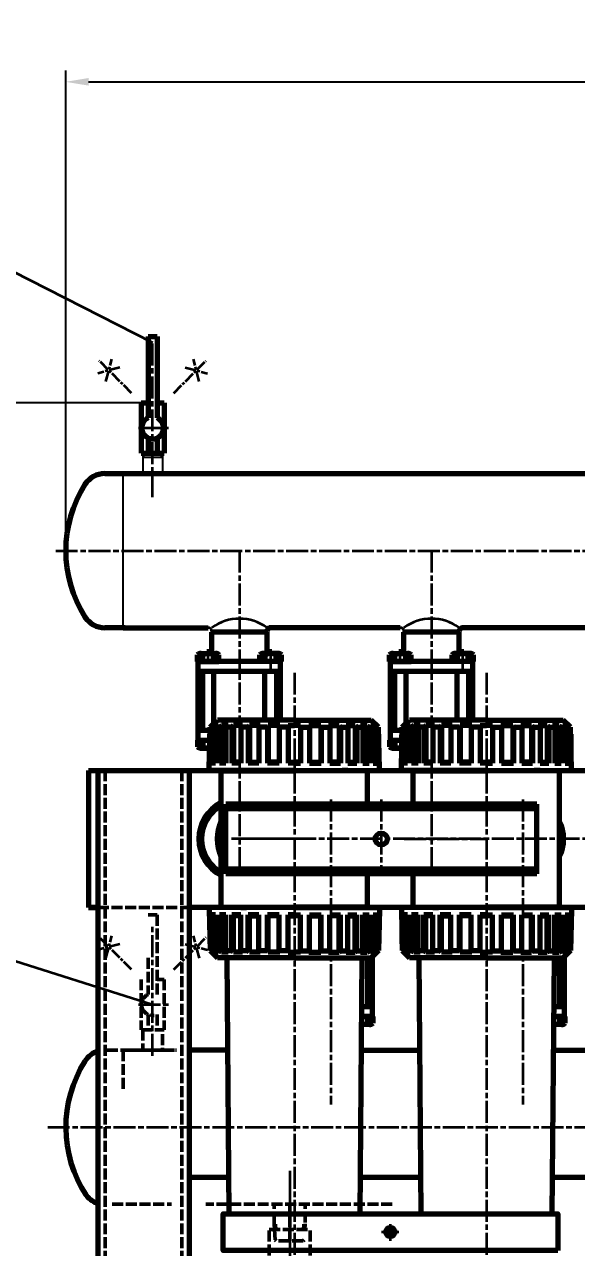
# Model space of a CAD drawing. Header units: millimetres. Extents: x 342 to 10709, y -204 to 5496.
# Drawn here: x 1216 to 1820, y 4159 to 5496 of the extents above; entities that cross this region are included whole.
import ezdxf

# ---------------------------------------------------------------- set-up
doc = ezdxf.new("R2010")
doc.units = ezdxf.units.MM
doc.linetypes.add('ACAD_ISO02W100', pattern=[15, 12, -3])
doc.linetypes.add('ACAD_ISO08W100', pattern=[36, 24, -3, 6, -3])
doc.layers.add('AHL-CON-35', color=3, linetype='Continuous')
doc.layers.add('AHL-CON-70', color=7, linetype='Continuous')
for name, color, linetype, lineweight in [('M_EQUIP_D1', 3, 'Continuous', 35), ('M_EQUIP_E3', 3, 'Continuous', 35), ('M_EQUIP_E5', 2, 'ACAD_ISO02W100', 50), ('M_EQUIP_E7', 7, 'Continuous', 70)]:
    doc.layers.add(name, color=color, linetype=linetype, lineweight=lineweight)
doc.styles.add('Simplex', font='SIMPLEX.SHX')
doc.dimstyles.new('nordic-1-35-0', dxfattribs={"dimscale": 10, "dimtxt": 3.5, "dimasz": 2.5, "dimexe": 1.25, "dimexo": 0, "dimgap": 0.6, "dimtad": 1, "dimdec": 0, "dimdsep": 46, "dimtxsty": 'Simplex', "dimcen": 2.5, "dimclrd": 3, "dimclre": 3, "dimclrt": 3, "dimadec": 1, "dimazin": 2, "dimtfac": 1, "dimtdec": 0, "dimtmove": 0, "dimatfit": 0, "dimfxl": 1, "dimtolj": 1, "dimtzin": 0, "dimarcsym": 0})

# ---------------------------------------------------------------- blocks, each defined once
blk = doc.blocks.new('*D8')
at = {"layer": 'Defpoints', "color": 0, "linetype": 'Continuous', "transparency": 16777216}
for p in [(2836.2, 5433.2), (2836.2, 5063.4), (1261.2, 4920.9)]:
    blk.add_point(p, dxfattribs=at)
at = {"layer": 'M_EQUIP_D1', "color": 3, "linetype": 'Continuous', "lineweight": -2, "transparency": 16777216}
for p, q in [((1261.2, 4920.9), (1261.2, 5445.7)), ((2836.2, 5063.4), (2836.2, 5445.7)), ((1286.2, 5433.2), (2811.2, 5433.2))]:
    blk.add_line(p, q, dxfattribs=at)
at = {"layer": 'M_EQUIP_D1', "color": 3, "linetype": 'Continuous', "transparency": 16777216}
for points in [[(1286.2, 5437.4), (1286.2, 5429.1), (1261.2, 5433.2)], [(2811.2, 5437.4), (2811.2, 5429.1), (2836.2, 5433.2)]]:
    blk.add_solid(points, dxfattribs=at)
at = {"layer": 'M_EQUIP_D1', "color": 3, "linetype": 'Continuous', "transparency": 16777216, "insert": (2053.7, 5465.9), "char_height": 35, "attachment_point": 5, "style": 'Simplex'}
blk.add_mtext('\\A1;(1575)', dxfattribs=at)
blk = doc.blocks.new('TOIMITUSR')
at = {"layer": 'M_EQUIP_E3', "linetype": 'ACAD_ISO08W100', "lineweight": 35}
for p, q in [((30, 0), (130, 0)), ((87.5, -21.7), (112.5, 21.7)), ((87.5, 21.7), (112.5, -21.7))]:
    blk.add_line(p, q, dxfattribs=at)
blk = doc.blocks.new('*D32')
at = {"layer": 'Defpoints', "color": 0, "linetype": 'Continuous', "transparency": 16777216}
for p in [(388, 5082.6), (1343.7, 5082.6), (1271.2, 2820.9)]:
    blk.add_point(p, dxfattribs=at)
at = {"layer": 'M_EQUIP_D1', "color": 3, "linetype": 'Continuous', "lineweight": -2, "transparency": 16777216}
for p, q in [((1343.7, 5082.6), (375.5, 5082.6)), ((388, 2845.9), (388, 5057.6)), ((1271.2, 2820.9), (375.5, 2820.9))]:
    blk.add_line(p, q, dxfattribs=at)
at = {"layer": 'M_EQUIP_D1', "color": 3, "linetype": 'Continuous', "transparency": 16777216}
for points in [[(383.8, 5057.6), (392.2, 5057.6), (388, 5082.6)], [(383.8, 2845.9), (392.2, 2845.9), (388, 2820.9)]]:
    blk.add_solid(points, dxfattribs=at)
at = {"layer": 'M_EQUIP_D1', "color": 3, "linetype": 'Continuous', "lineweight": 35, "transparency": 16777216, "insert": (364.5, 3951.7), "char_height": 35, "attachment_point": 5, "rotation": 90, "style": 'Simplex'}
blk.add_mtext('\\A1;2260', dxfattribs=at)

msp = doc.modelspace()

# ---------------------------------------------------------------- linework, layer by layer
at = {"layer": 'AHL-CON-35', "linetype": 'Continuous'}
for p, q in [((1346.58, 5022.56), (1346.9, 5027.56)), ((1365.84, 5022.56), (1365.53, 5027.56))]:
    msp.add_line(p, q, dxfattribs=at)
at = {"layer": 'AHL-CON-70', "linetype": 'Continuous'}
for p, q in [((1345.73, 5027.56), (1345.42, 5022.56)), ((1366.69, 5027.56), (1367, 5022.56)), ((1345.42, 5022.56), (1345.42, 5005.06)), ((1367, 5022.56), (1345.42, 5022.56)), ((1367, 5022.56), (1367, 5005.06)), ((1324.13, 4836.72), (1324.13, 5005.1))]:
    msp.add_line(p, q, dxfattribs=at)
at = {"layer": 'Defpoints', "color": 0, "linetype": 'ByBlock'}
for p in [(1595.21, 4735.88), (1805.21, 4735.88), (1437.21, 4726.91), (1647.21, 4726.91), (1405.37, 4713.91), (1615.37, 4713.91)]:
    msp.add_point(p, dxfattribs=at)
at = {"layer": 'M_EQUIP_E3', "color": 3, "linetype": 'Continuous', "lineweight": 35}
for p, q in [((1148.26, 5254.24), (1356.21, 5148.53)), ((1120.15, 4499.56), (1356.21, 4424.99))]:
    msp.add_line(p, q, dxfattribs=at)
at = {"layer": 'M_EQUIP_E3', "color": 3, "linetype": 'ACAD_ISO08W100', "lineweight": 35}
for p, q in [((1356.21, 4979.33), (1356.21, 5148.53)), ((1340.95, 5055.06), (1373.45, 5055.06)), ((1250.27, 4920.91), (1944.38, 4920.91)), ((1451.21, 4920.91), (1451.21, 4568.17)), ((1661.21, 4920.91), (1661.21, 4568.17)), ((1417.08, 4802.03), (1417.08, 4813.15)), ((1485.34, 4791.4), (1485.34, 4813.15)), ((1627.08, 4802.03), (1627.08, 4813.15)), ((1695.34, 4791.4), (1695.34, 4813.15)), ((1511.21, 4787.6), (1511.21, 3304.22)), ((1721.21, 4787.6), (1721.21, 3304.22)), ((1417.08, 4719.77), (1417.08, 4700.66)), ((1627.08, 4719.77), (1627.08, 4700.66)), ((1551.21, 4649.09), (1551.21, 4315.84)), ((1606.21, 4649.09), (1606.21, 4568.17)), ((1761.21, 4649.09), (1761.21, 4315.84)), ((2723.1, 4605.88), (1442.37, 4605.88)), ((1511.21, 4605.88), (1452.06, 4605.88)), ((1631.37, 4605.88), (1721.21, 4605.88)), ((1356.21, 4368.89), (1356.21, 4512.15)), ((1340.95, 4424.99), (1373.45, 4424.99)), ((1585.34, 4409.72), (1585.34, 4398.6)), ((1795.34, 4409.72), (1795.34, 4398.6)), ((1241.55, 4290.84), (2911.87, 4290.84)), ((1506.15, 4243.36), (1506.15, 4020.52)), ((1506.15, 4230.93), (1506.15, 4162.5)), ((1616.21, 4166.84), (1616.21, 4185.11)), ((1625.34, 4176.38), (1606.36, 4176.38))]:
    msp.add_line(p, q, dxfattribs=at)
at = {"layer": 'M_EQUIP_E5', "color": 2, "linetype": 'ACAD_ISO02W100', "lineweight": 50}
for p, q in [((1304.21, 4680.88), (1304.21, 2830.88)), ((1388.21, 4680.88), (1388.21, 2830.88)), ((1296.21, 4530.88), (1396.21, 4530.88)), ((1351.21, 4522.99), (1361.21, 4522.99)), ((1361.21, 4522.99), (1361.21, 4435.9)), ((1351.21, 4475.88), (1351.21, 4435.9)), ((1343.71, 4452.49), (1343.71, 4397.49)), ((1361.21, 4452.49), (1368.71, 4452.49)), ((1368.71, 4452.49), (1368.71, 4397.49)), ((1351.21, 4414.09), (1351.21, 4397.49)), ((1361.21, 4414.09), (1361.21, 4397.49)), ((1343.71, 4397.49), (1368.71, 4397.49)), ((1345.42, 4397.49), (1345.42, 4374.99)), ((1367, 4392.49), (1367, 4374.99)), ((1306.3, 4374.99), (1382.42, 4374.99)), ((1324.06, 4374.99), (1324.08, 4331.5)), ((1326.15, 4374.99), (1380.34, 4374.99)), ((1312, 4206.69), (1377, 4206.69))]:
    msp.add_line(p, q, dxfattribs=at)
at = {"layer": 'M_EQUIP_E5', "linetype": 'ACAD_ISO02W100', "lineweight": 50}
for p, q in [((1506.15, 4166.73), (1506.15, 4210.73)), ((1618.12, 4206.73), (1414.62, 4206.73)), ((1489.12, 4186.73), (1489.12, 4206.73)), ((1523.17, 4186.73), (1523.17, 4206.73)), ((1489.21, 4185.26), (1489.12, 4186.73)), ((1489.59, 4179.23), (1489.21, 4185.26)), ((1490.71, 4185.03), (1491.07, 4179.23)), ((1521.59, 4185.03), (1521.22, 4179.23)), ((1522.7, 4179.23), (1523.08, 4185.26)), ((1483.65, 4135.88), (1483.65, 4179.23)), ((1483.65, 4179.23), (1528.65, 4179.23)), ((1490.31, 4167.72), (1489.59, 4179.23)), ((1528.65, 4135.88), (1528.65, 4179.23)), ((1490.31, 4167.72), (1491.37, 4166.73)), ((1520.92, 4166.73), (1491.37, 4166.73)), ((1520.92, 4166.73), (1521.99, 4167.72))]:
    msp.add_line(p, q, dxfattribs=at)
at = {"layer": 'M_EQUIP_E5', "color": 2, "linetype": 'ACAD_ISO02W100', "lineweight": 50}
msp.add_arc((1356.21, 4424.99), 12, 114.62432, 277.73463, dxfattribs=at)
at = {"layer": 'M_EQUIP_E7', "color": 7, "linetype": 'Continuous', "lineweight": 70}
for p, q in [((1351.21, 5155.06), (1351.21, 5065.97)), ((1351.21, 5155.06), (1361.21, 5155.06)), ((1361.21, 5155.06), (1361.21, 5065.97)), ((1343.71, 5082.56), (1343.71, 5027.56)), ((1343.71, 5082.56), (1351.21, 5082.56)), ((1361.21, 5082.56), (1368.71, 5082.56)), ((1368.71, 5082.56), (1368.71, 5027.56)), ((1351.21, 5044.15), (1351.21, 5027.56)), ((1361.21, 5044.15), (1361.21, 5027.56)), ((1343.71, 5027.56), (1368.71, 5027.56)), ((1324.13, 5005.06), (2791.21, 5005.09)), ((1324.13, 4836.73), (1417.06, 4836.73)), ((1421.06, 4808.61), (1421.06, 4831.91)), ((1481.36, 4808.61), (1481.36, 4831.91)), ((1626.87, 4836.73), (1485.36, 4836.73)), ((1631.06, 4808.61), (1631.06, 4831.91)), ((1691.36, 4808.61), (1691.36, 4831.91)), ((1836.87, 4836.73), (1695.36, 4836.73)), ((1405.37, 4799.91), (1405.37, 4807.16)), ((1405.37, 4799.91), (1428.8, 4799.91)), ((1408.3, 4808.61), (1425.87, 4808.61)), ((1411.23, 4799.91), (1411.23, 4807.16)), ((1422.94, 4799.91), (1422.94, 4807.16)), ((1428.8, 4799.91), (1428.8, 4807.16)), ((1473.62, 4799.91), (1473.62, 4807.16)), ((1497.05, 4799.91), (1473.62, 4799.91)), ((1494.12, 4808.61), (1476.55, 4808.61)), ((1479.48, 4799.91), (1479.48, 4807.16)), ((1491.19, 4799.91), (1491.19, 4807.16)), ((1497.05, 4799.91), (1497.05, 4807.16)), ((1615.37, 4799.91), (1615.37, 4807.16)), ((1615.37, 4799.91), (1638.8, 4799.91)), ((1618.3, 4808.61), (1635.87, 4808.61)), ((1621.23, 4799.91), (1621.23, 4807.16)), ((1632.94, 4799.91), (1632.94, 4807.16)), ((1638.8, 4799.91), (1638.8, 4807.16)), ((1683.62, 4799.91), (1683.62, 4807.16)), ((1707.05, 4799.91), (1683.62, 4799.91)), ((1704.12, 4808.61), (1686.55, 4808.61)), ((1689.48, 4799.91), (1689.48, 4807.16)), ((1701.19, 4799.91), (1701.19, 4807.16)), ((1707.05, 4799.91), (1707.05, 4807.16)), ((1410.87, 4788.91), (1410.87, 4724.91)), ((1423.3, 4731.96), (1423.3, 4788.91)), ((1479.12, 4735.88), (1479.12, 4788.91)), ((1491.55, 4788.91), (1491.55, 4735.88)), ((1620.87, 4788.91), (1620.87, 4724.91)), ((1633.3, 4731.96), (1633.3, 4788.91)), ((1689.12, 4735.88), (1689.12, 4788.91)), ((1701.55, 4788.91), (1701.55, 4735.88)), ((1405.37, 4713.91), (1418.91, 4713.91)), ((1405.37, 4713.91), (1405.37, 4706.66)), ((1408.3, 4705.21), (1418.73, 4705.21)), ((1411.23, 4713.91), (1411.23, 4706.66)), ((1615.37, 4713.91), (1628.91, 4713.91)), ((1615.37, 4713.91), (1615.37, 4706.66)), ((1618.3, 4705.21), (1628.73, 4705.21)), ((1621.23, 4713.91), (1621.23, 4706.66)), ((1286.21, 4680.88), (1431.21, 4680.88)), ((1286.21, 4680.88), (1286.21, 4530.88)), ((1296.21, 4680.88), (1396.21, 4680.88)), ((1296.21, 4680.88), (1296.21, 2830.88)), ((1296.21, 4680.88), (1396.21, 4680.88)), ((1396.21, 4680.88), (1396.21, 2830.88)), ((1591.21, 4680.88), (2786.21, 4680.88)), ((1626.21, 4680.88), (2776.21, 4680.88)), ((1626.21, 4680.88), (2776.21, 4680.88)), ((1436.21, 4567.88), (1436.21, 4643.88)), ((1776.21, 4643.88), (1436.21, 4643.88)), ((1776.21, 4638.88), (1436.21, 4638.88)), ((1776.21, 4567.88), (1776.21, 4643.88)), ((1776.21, 4572.88), (1436.21, 4572.88)), ((1776.21, 4567.88), (1436.21, 4567.88)), ((1286.21, 4530.88), (1296.21, 4530.88)), ((1296.21, 4530.88), (1286.21, 4530.88)), ((1431.21, 4530.88), (1396.21, 4530.88)), ((2676.21, 4530.88), (1591.21, 4530.88)), ((1437.3, 4475.88), (1439.66, 4196.38)), ((1585.13, 4475.88), (1582.76, 4196.38)), ((1591.55, 4422.84), (1591.55, 4475.88)), ((1647.3, 4475.88), (1649.66, 4196.38)), ((1795.13, 4475.88), (1792.76, 4196.38)), ((1801.55, 4422.84), (1801.55, 4475.88)), ((1597.05, 4411.84), (1584.59, 4411.84)), ((1591.19, 4411.84), (1591.19, 4404.59)), ((1597.05, 4411.84), (1597.05, 4404.59)), ((1807.05, 4411.84), (1794.59, 4411.84)), ((1801.19, 4411.84), (1801.19, 4404.59)), ((1807.05, 4411.84), (1807.05, 4404.59)), ((1594.12, 4403.14), (1584.51, 4403.14)), ((1804.12, 4403.14), (1794.51, 4403.14)), ((1438.15, 4374.99), (1396.21, 4374.99)), ((1584.26, 4374.99), (1648.16, 4374.99)), ((1794.26, 4374.99), (1858.16, 4374.99)), ((1396.21, 4236.38), (1439.32, 4236.38)), ((1583.1, 4236.38), (1649.32, 4236.38)), ((1793.1, 4236.38), (1859.32, 4236.38))]:
    msp.add_line(p, q, dxfattribs=at)
at = {"layer": 'M_EQUIP_E7', "linetype": 'Continuous', "lineweight": 70}
for p, q in [((1304.06, 5005.1), (1326.21, 5005.1)), ((1326.21, 4836.72), (1304.06, 4836.72))]:
    msp.add_line(p, q, dxfattribs=at)
at = {"layer": 'M_EQUIP_E7', "lineweight": 35}
for p, q in [((1421.06, 4808.61), (1421.06, 4832.73)), ((1421.06, 4831.91), (1481.36, 4831.91)), ((1481.36, 4808.61), (1481.36, 4832.73)), ((1631.06, 4808.61), (1631.06, 4832.73)), ((1631.06, 4831.91), (1691.36, 4831.91)), ((1691.36, 4808.61), (1691.36, 4832.73))]:
    msp.add_line(p, q, dxfattribs=at)
at = {"layer": 'M_EQUIP_E7', "linetype": 'Continuous'}
for p, q in [((1451.21, 4831.91), (1421.06, 4831.91)), ((1481.36, 4831.91), (1451.21, 4831.91)), ((1661.21, 4831.91), (1631.06, 4831.91)), ((1691.36, 4831.91), (1661.21, 4831.91)), ((1419.21, 4727.88), (1427.21, 4735.88)), ((1511.21, 4735.88), (1427.21, 4735.88)), ((1511.21, 4735.88), (1595.21, 4735.88)), ((1603.21, 4727.88), (1595.21, 4735.88)), ((1629.21, 4727.88), (1637.21, 4735.88)), ((1721.21, 4735.88), (1637.21, 4735.88)), ((1721.21, 4735.88), (1805.21, 4735.88)), ((1813.21, 4727.88), (1805.21, 4735.88)), ((1418.25, 4682.92), (1419.21, 4727.88)), ((1419.05, 4720.29), (1419.05, 4688.88)), ((1420.93, 4727.95), (1419.28, 4727.95)), ((1420.93, 4727.95), (1423.64, 4729.72)), ((1420.93, 4727.95), (1420.93, 4688.88)), ((1427.75, 4729.72), (1423.64, 4729.72)), ((1423.64, 4729.72), (1423.64, 4689.91)), ((1425.04, 4727.95), (1427.75, 4729.72)), ((1429.33, 4727.95), (1425.04, 4727.95)), ((1425.04, 4727.95), (1425.04, 4688.88)), ((1431.73, 4729.72), (1429.33, 4727.95)), ((1429.33, 4727.95), (1429.33, 4688.88)), ((1431.73, 4729.72), (1431.73, 4689.91)), ((1438.86, 4729.72), (1431.73, 4729.72)), ((1436.45, 4727.95), (1438.86, 4729.72)), ((1436.45, 4727.95), (1436.45, 4688.88)), ((1442.86, 4727.95), (1436.45, 4727.95)), ((1444.81, 4729.72), (1442.86, 4727.95)), ((1442.86, 4727.95), (1442.86, 4688.88)), ((1444.81, 4729.72), (1444.81, 4689.91)), ((1454.51, 4729.72), (1444.81, 4729.72)), ((1452.56, 4727.95), (1454.51, 4729.72)), ((1452.56, 4727.95), (1452.56, 4688.88)), ((1460.7, 4727.95), (1452.56, 4727.95)), ((1462.07, 4729.72), (1460.7, 4727.95)), ((1460.7, 4727.95), (1460.7, 4688.88)), ((1462.07, 4729.72), (1462.07, 4689.91)), ((1473.72, 4729.72), (1462.07, 4729.72)), ((1472.35, 4727.95), (1473.72, 4729.72)), ((1472.35, 4727.95), (1472.35, 4688.88)), ((1481.7, 4727.95), (1472.35, 4727.95)), ((1482.41, 4729.72), (1481.7, 4727.95)), ((1481.7, 4727.95), (1481.7, 4688.88)), ((1482.41, 4729.72), (1482.41, 4689.91)), ((1495.29, 4729.72), (1482.41, 4729.72)), ((1494.58, 4727.95), (1495.29, 4729.72)), ((1494.58, 4727.95), (1494.58, 4688.88)), ((1504.56, 4727.95), (1494.58, 4727.95)), ((1504.56, 4729.72), (1504.56, 4688.88)), ((1504.56, 4729.72), (1511.21, 4729.72)), ((1517.86, 4729.72), (1511.21, 4729.72)), ((1517.86, 4729.72), (1517.86, 4688.88)), ((1517.86, 4727.95), (1527.84, 4727.95)), ((1527.84, 4727.95), (1527.13, 4729.72)), ((1527.13, 4729.72), (1540.01, 4729.72)), ((1527.84, 4727.95), (1527.84, 4688.88)), ((1540.01, 4729.72), (1540.01, 4689.91)), ((1540.01, 4729.72), (1540.72, 4727.95)), ((1540.72, 4727.95), (1540.72, 4688.88)), ((1540.72, 4727.95), (1550.07, 4727.95)), ((1550.07, 4727.95), (1548.7, 4729.72)), ((1548.7, 4729.72), (1560.35, 4729.72)), ((1550.07, 4727.95), (1550.07, 4688.88)), ((1560.35, 4729.72), (1560.35, 4689.91)), ((1560.35, 4729.72), (1561.73, 4727.95)), ((1561.73, 4727.95), (1561.73, 4688.88)), ((1561.73, 4727.95), (1569.86, 4727.95)), ((1569.86, 4727.95), (1567.91, 4729.72)), ((1567.91, 4729.72), (1577.61, 4729.72)), ((1569.86, 4727.95), (1569.86, 4688.88)), ((1577.61, 4729.72), (1577.61, 4689.91)), ((1577.61, 4729.72), (1579.56, 4727.95)), ((1579.56, 4727.95), (1579.56, 4688.88)), ((1579.56, 4727.95), (1585.97, 4727.95)), ((1585.97, 4727.95), (1583.56, 4729.72)), ((1583.56, 4729.72), (1590.69, 4729.72)), ((1585.97, 4727.95), (1585.97, 4688.88)), ((1590.69, 4729.72), (1590.69, 4689.91)), ((1590.69, 4729.72), (1593.1, 4727.95)), ((1593.1, 4727.95), (1593.1, 4688.88)), ((1593.1, 4727.95), (1597.38, 4727.95)), ((1597.38, 4727.95), (1594.67, 4729.72)), ((1594.67, 4729.72), (1598.78, 4729.72)), ((1597.38, 4727.95), (1597.38, 4688.88)), ((1598.78, 4729.72), (1598.78, 4689.91)), ((1601.49, 4727.95), (1598.78, 4729.72)), ((1601.49, 4727.95), (1601.49, 4688.88)), ((1601.49, 4727.95), (1603.14, 4727.95)), ((1604.17, 4682.92), (1603.21, 4727.88)), ((1603.37, 4720.29), (1603.37, 4688.88)), ((1628.25, 4682.92), (1629.21, 4727.88)), ((1629.05, 4720.29), (1629.05, 4688.88)), ((1630.93, 4727.95), (1629.28, 4727.95)), ((1630.93, 4727.95), (1633.64, 4729.72)), ((1630.93, 4727.95), (1630.93, 4688.88)), ((1637.75, 4729.72), (1633.64, 4729.72)), ((1633.64, 4729.72), (1633.64, 4689.91)), ((1635.04, 4727.95), (1637.75, 4729.72)), ((1639.33, 4727.95), (1635.04, 4727.95)), ((1635.04, 4727.95), (1635.04, 4688.88)), ((1641.73, 4729.72), (1639.33, 4727.95)), ((1639.33, 4727.95), (1639.33, 4688.88)), ((1648.86, 4729.72), (1641.73, 4729.72)), ((1641.73, 4729.72), (1641.73, 4689.91)), ((1646.45, 4727.95), (1648.86, 4729.72)), ((1652.86, 4727.95), (1646.45, 4727.95)), ((1646.45, 4727.95), (1646.45, 4688.88)), ((1654.81, 4729.72), (1652.86, 4727.95)), ((1652.86, 4727.95), (1652.86, 4688.88)), ((1664.51, 4729.72), (1654.81, 4729.72)), ((1654.81, 4729.72), (1654.81, 4689.91)), ((1662.56, 4727.95), (1664.51, 4729.72)), ((1670.7, 4727.95), (1662.56, 4727.95)), ((1662.56, 4727.95), (1662.56, 4688.88)), ((1672.07, 4729.72), (1670.7, 4727.95)), ((1670.7, 4727.95), (1670.7, 4688.88)), ((1683.72, 4729.72), (1672.07, 4729.72)), ((1672.07, 4729.72), (1672.07, 4689.91)), ((1682.35, 4727.95), (1683.72, 4729.72)), ((1691.7, 4727.95), (1682.35, 4727.95)), ((1682.35, 4727.95), (1682.35, 4688.88)), ((1692.41, 4729.72), (1691.7, 4727.95)), ((1691.7, 4727.95), (1691.7, 4688.88)), ((1705.29, 4729.72), (1692.41, 4729.72)), ((1692.41, 4729.72), (1692.41, 4689.91)), ((1704.58, 4727.95), (1705.29, 4729.72)), ((1714.56, 4727.95), (1704.58, 4727.95)), ((1704.58, 4727.95), (1704.58, 4688.88)), ((1714.56, 4729.72), (1721.21, 4729.72)), ((1714.56, 4729.72), (1714.56, 4688.88)), ((1727.86, 4729.72), (1721.21, 4729.72)), ((1727.86, 4729.72), (1727.86, 4688.88)), ((1727.86, 4727.95), (1737.84, 4727.95)), ((1737.13, 4729.72), (1750.01, 4729.72)), ((1737.84, 4727.95), (1737.13, 4729.72)), ((1737.84, 4727.95), (1737.84, 4688.88)), ((1750.01, 4729.72), (1750.72, 4727.95)), ((1750.01, 4729.72), (1750.01, 4689.91)), ((1750.72, 4727.95), (1760.07, 4727.95)), ((1750.72, 4727.95), (1750.72, 4688.88)), ((1758.7, 4729.72), (1770.35, 4729.72)), ((1760.07, 4727.95), (1758.7, 4729.72)), ((1760.07, 4727.95), (1760.07, 4688.88)), ((1770.35, 4729.72), (1771.73, 4727.95)), ((1770.35, 4729.72), (1770.35, 4689.91)), ((1771.73, 4727.95), (1779.86, 4727.95)), ((1771.73, 4727.95), (1771.73, 4688.88)), ((1777.91, 4729.72), (1787.61, 4729.72)), ((1779.86, 4727.95), (1777.91, 4729.72)), ((1779.86, 4727.95), (1779.86, 4688.88)), ((1787.61, 4729.72), (1789.56, 4727.95)), ((1787.61, 4729.72), (1787.61, 4689.91)), ((1789.56, 4727.95), (1795.97, 4727.95)), ((1789.56, 4727.95), (1789.56, 4688.88)), ((1793.56, 4729.72), (1800.69, 4729.72)), ((1795.97, 4727.95), (1793.56, 4729.72)), ((1795.97, 4727.95), (1795.97, 4688.88)), ((1800.69, 4729.72), (1803.1, 4727.95)), ((1800.69, 4729.72), (1800.69, 4689.91)), ((1803.1, 4727.95), (1807.38, 4727.95)), ((1803.1, 4727.95), (1803.1, 4688.88)), ((1804.67, 4729.72), (1808.78, 4729.72)), ((1807.38, 4727.95), (1804.67, 4729.72)), ((1807.38, 4727.95), (1807.38, 4688.88)), ((1811.49, 4727.95), (1808.78, 4729.72)), ((1808.78, 4729.72), (1808.78, 4689.91)), ((1811.49, 4727.95), (1813.14, 4727.95)), ((1811.49, 4727.95), (1811.49, 4688.88)), ((1814.17, 4682.92), (1813.21, 4727.88)), ((1813.37, 4720.29), (1813.37, 4688.88)), ((1419.05, 4688.88), (1418.38, 4688.88)), ((1419.05, 4689.91), (1418.4, 4689.91)), ((1511.21, 4680.88), (1420.25, 4680.88)), ((1420.93, 4688.88), (1423.64, 4689.91)), ((1425.04, 4688.88), (1420.93, 4688.88)), ((1425.04, 4689.91), (1423.64, 4689.91)), ((1429.33, 4688.88), (1431.73, 4689.91)), ((1436.45, 4688.88), (1429.33, 4688.88)), ((1430.94, 4680.88), (1431.21, 4680.41)), ((1430.94, 4680.88), (1431.21, 4680.41)), ((1431.21, 4680.41), (1511.21, 4680.41)), ((1431.21, 4531.34), (1431.21, 4680.41)), ((1436.45, 4689.91), (1431.73, 4689.91)), ((1442.86, 4688.88), (1444.81, 4689.91)), ((1452.56, 4688.88), (1442.86, 4688.88)), ((1452.56, 4689.91), (1444.81, 4689.91)), ((1452.57, 4680.88), (1459.01, 4680.88)), ((1460.7, 4688.88), (1462.07, 4689.91)), ((1472.35, 4688.88), (1460.7, 4688.88)), ((1462.07, 4689.91), (1472.35, 4689.91)), ((1482.41, 4689.91), (1481.7, 4688.88)), ((1494.58, 4688.88), (1481.7, 4688.88)), ((1494.58, 4689.91), (1482.41, 4689.91)), ((1504.56, 4689.91), (1511.21, 4689.91)), ((1511.21, 4688.88), (1504.56, 4688.88)), ((1517.86, 4689.91), (1511.21, 4689.91)), ((1511.21, 4688.88), (1517.86, 4688.88)), ((1511.21, 4680.88), (1602.17, 4680.88)), ((1591.21, 4680.41), (1511.21, 4680.41)), ((1527.84, 4689.91), (1540.01, 4689.91)), ((1527.84, 4688.88), (1540.72, 4688.88)), ((1540.01, 4689.91), (1540.72, 4688.88)), ((1560.35, 4689.91), (1550.07, 4689.91)), ((1550.07, 4688.88), (1561.73, 4688.88)), ((1561.73, 4688.88), (1560.35, 4689.91)), ((1569.85, 4680.88), (1563.41, 4680.88)), ((1569.86, 4689.91), (1577.61, 4689.91)), ((1569.86, 4688.88), (1579.56, 4688.88)), ((1579.56, 4688.88), (1577.61, 4689.91)), ((1585.97, 4689.91), (1590.69, 4689.91)), ((1585.97, 4688.88), (1593.1, 4688.88)), ((1593.1, 4688.88), (1590.69, 4689.91)), ((1591.48, 4680.88), (1591.21, 4680.41)), ((1591.48, 4680.88), (1591.21, 4680.41)), ((1591.21, 4643.88), (1591.21, 4680.41)), ((1597.38, 4689.91), (1598.78, 4689.91)), ((1597.38, 4688.88), (1601.49, 4688.88)), ((1601.49, 4688.88), (1598.78, 4689.91)), ((1603.37, 4689.91), (1604.02, 4689.91)), ((1603.37, 4688.88), (1604.04, 4688.88)), ((1629.05, 4688.88), (1628.38, 4688.88)), ((1629.05, 4689.91), (1628.4, 4689.91)), ((1721.21, 4680.88), (1630.25, 4680.88)), ((1630.93, 4688.88), (1633.64, 4689.91)), ((1635.04, 4688.88), (1630.93, 4688.88)), ((1635.04, 4689.91), (1633.64, 4689.91)), ((1639.33, 4688.88), (1641.73, 4689.91)), ((1646.45, 4688.88), (1639.33, 4688.88)), ((1640.94, 4680.88), (1641.21, 4680.41)), ((1640.94, 4680.88), (1641.21, 4680.41)), ((1641.21, 4680.41), (1721.21, 4680.41)), ((1641.21, 4643.88), (1641.21, 4680.41)), ((1646.45, 4689.91), (1641.73, 4689.91)), ((1652.86, 4688.88), (1654.81, 4689.91)), ((1662.56, 4688.88), (1652.86, 4688.88)), ((1662.56, 4689.91), (1654.81, 4689.91)), ((1662.57, 4680.88), (1669.01, 4680.88)), ((1670.7, 4688.88), (1672.07, 4689.91)), ((1682.35, 4688.88), (1670.7, 4688.88)), ((1672.07, 4689.91), (1682.35, 4689.91)), ((1692.41, 4689.91), (1691.7, 4688.88)), ((1704.58, 4688.88), (1691.7, 4688.88)), ((1704.58, 4689.91), (1692.41, 4689.91)), ((1714.56, 4689.91), (1721.21, 4689.91)), ((1721.21, 4688.88), (1714.56, 4688.88)), ((1727.86, 4689.91), (1721.21, 4689.91)), ((1721.21, 4688.88), (1727.86, 4688.88)), ((1721.21, 4680.88), (1812.17, 4680.88)), ((1801.21, 4680.41), (1721.21, 4680.41)), ((1737.84, 4689.91), (1750.01, 4689.91)), ((1737.84, 4688.88), (1750.72, 4688.88)), ((1750.01, 4689.91), (1750.72, 4688.88)), ((1770.35, 4689.91), (1760.07, 4689.91)), ((1760.07, 4688.88), (1771.73, 4688.88)), ((1771.73, 4688.88), (1770.35, 4689.91)), ((1779.85, 4680.88), (1773.41, 4680.88)), ((1779.86, 4689.91), (1787.61, 4689.91)), ((1779.86, 4688.88), (1789.56, 4688.88)), ((1789.56, 4688.88), (1787.61, 4689.91)), ((1795.97, 4689.91), (1800.69, 4689.91)), ((1795.97, 4688.88), (1803.1, 4688.88)), ((1803.1, 4688.88), (1800.69, 4689.91)), ((1801.48, 4680.88), (1801.21, 4680.41)), ((1801.48, 4680.88), (1801.21, 4680.41)), ((1801.21, 4605.88), (1801.21, 4680.41)), ((1807.38, 4689.91), (1808.78, 4689.91)), ((1807.38, 4688.88), (1811.49, 4688.88)), ((1811.49, 4688.88), (1808.78, 4689.91)), ((1813.37, 4689.91), (1814.02, 4689.91)), ((1813.37, 4688.88), (1814.04, 4688.88)), ((1801.21, 4531.34), (1801.21, 4605.88)), ((1591.21, 4531.34), (1591.21, 4567.88)), ((1641.21, 4531.34), (1641.21, 4567.88)), ((1511.21, 4530.88), (1420.25, 4530.88)), ((1430.94, 4530.88), (1431.21, 4531.34)), ((1431.21, 4531.34), (1511.21, 4531.34)), ((1452.57, 4530.88), (1459.01, 4530.88)), ((1591.21, 4531.34), (1511.21, 4531.34)), ((1511.21, 4530.88), (1602.17, 4530.88)), ((1569.85, 4530.88), (1563.41, 4530.88)), ((1591.48, 4530.88), (1591.21, 4531.34)), ((1721.21, 4530.88), (1630.25, 4530.88)), ((1640.94, 4530.88), (1641.21, 4531.34)), ((1641.21, 4531.34), (1721.21, 4531.34)), ((1662.57, 4530.88), (1669.01, 4530.88)), ((1801.21, 4531.34), (1721.21, 4531.34)), ((1721.21, 4530.88), (1812.17, 4530.88)), ((1779.85, 4530.88), (1773.41, 4530.88)), ((1801.48, 4530.88), (1801.21, 4531.34)), ((1418.25, 4528.83), (1419.21, 4483.88)), ((1419.05, 4522.88), (1418.38, 4522.88)), ((1419.05, 4521.85), (1418.4, 4521.85)), ((1419.05, 4491.46), (1419.05, 4522.88)), ((1425.04, 4522.88), (1420.93, 4522.88)), ((1420.93, 4522.88), (1423.64, 4521.85)), ((1420.93, 4483.8), (1420.93, 4522.88)), ((1425.04, 4521.85), (1423.64, 4521.85)), ((1423.64, 4482.03), (1423.64, 4521.85)), ((1425.04, 4483.8), (1425.04, 4522.88)), ((1436.45, 4522.88), (1429.33, 4522.88)), ((1429.33, 4522.88), (1431.73, 4521.85)), ((1429.33, 4483.8), (1429.33, 4522.88)), ((1436.45, 4521.85), (1431.73, 4521.85)), ((1431.73, 4482.03), (1431.73, 4521.85)), ((1436.45, 4483.8), (1436.45, 4522.88)), ((1442.86, 4522.88), (1444.81, 4521.85)), ((1442.86, 4483.8), (1442.86, 4522.88)), ((1452.56, 4522.88), (1442.86, 4522.88)), ((1444.81, 4482.03), (1444.81, 4521.85)), ((1452.56, 4521.85), (1444.81, 4521.85)), ((1452.56, 4483.8), (1452.56, 4522.88)), ((1460.7, 4483.8), (1460.7, 4522.88)), ((1472.35, 4522.88), (1460.7, 4522.88)), ((1460.7, 4522.88), (1462.07, 4521.85)), ((1462.07, 4521.85), (1472.35, 4521.85)), ((1462.07, 4482.03), (1462.07, 4521.85)), ((1472.35, 4483.8), (1472.35, 4522.88)), ((1494.58, 4522.88), (1481.7, 4522.88)), ((1482.41, 4521.85), (1481.7, 4522.88)), ((1481.7, 4483.8), (1481.7, 4522.88)), ((1494.58, 4521.85), (1482.41, 4521.85)), ((1482.41, 4482.03), (1482.41, 4521.85)), ((1494.58, 4483.8), (1494.58, 4522.88)), ((1511.21, 4522.88), (1504.56, 4522.88)), ((1504.56, 4482.03), (1504.56, 4522.88)), ((1504.56, 4521.85), (1511.21, 4521.85)), ((1511.21, 4522.88), (1517.86, 4522.88)), ((1517.86, 4521.85), (1511.21, 4521.85)), ((1517.86, 4482.03), (1517.86, 4522.88)), ((1527.84, 4483.8), (1527.84, 4522.88)), ((1527.84, 4522.88), (1540.72, 4522.88)), ((1527.84, 4521.85), (1540.01, 4521.85)), ((1540.01, 4521.85), (1540.72, 4522.88)), ((1540.01, 4482.03), (1540.01, 4521.85)), ((1540.72, 4483.8), (1540.72, 4522.88)), ((1550.07, 4483.8), (1550.07, 4522.88)), ((1550.07, 4522.88), (1561.73, 4522.88)), ((1560.35, 4521.85), (1550.07, 4521.85)), ((1561.73, 4522.88), (1560.35, 4521.85)), ((1560.35, 4482.03), (1560.35, 4521.85)), ((1561.73, 4483.8), (1561.73, 4522.88)), ((1569.86, 4483.8), (1569.86, 4522.88)), ((1569.86, 4522.88), (1579.56, 4522.88)), ((1569.86, 4521.85), (1577.61, 4521.85)), ((1579.56, 4522.88), (1577.61, 4521.85)), ((1577.61, 4482.03), (1577.61, 4521.85)), ((1579.56, 4483.8), (1579.56, 4522.88)), ((1585.97, 4483.8), (1585.97, 4522.88)), ((1585.97, 4522.88), (1593.1, 4522.88)), ((1585.97, 4521.85), (1590.69, 4521.85)), ((1593.1, 4522.88), (1590.69, 4521.85)), ((1590.69, 4482.03), (1590.69, 4521.85)), ((1593.1, 4483.8), (1593.1, 4522.88)), ((1597.38, 4483.8), (1597.38, 4522.88)), ((1597.38, 4522.88), (1601.49, 4522.88)), ((1597.38, 4521.85), (1598.78, 4521.85)), ((1601.49, 4522.88), (1598.78, 4521.85)), ((1598.78, 4482.03), (1598.78, 4521.85)), ((1601.49, 4483.8), (1601.49, 4522.88)), ((1604.17, 4528.83), (1603.21, 4483.88)), ((1603.37, 4491.46), (1603.37, 4522.88)), ((1603.37, 4522.88), (1604.04, 4522.88)), ((1603.37, 4521.85), (1604.02, 4521.85)), ((1628.25, 4528.83), (1629.21, 4483.88)), ((1629.05, 4522.88), (1628.38, 4522.88)), ((1629.05, 4521.85), (1628.4, 4521.85)), ((1629.05, 4491.46), (1629.05, 4522.88)), ((1630.93, 4483.8), (1630.93, 4522.88)), ((1630.93, 4522.88), (1633.64, 4521.85)), ((1635.04, 4522.88), (1630.93, 4522.88)), ((1633.64, 4482.03), (1633.64, 4521.85)), ((1635.04, 4521.85), (1633.64, 4521.85)), ((1635.04, 4483.8), (1635.04, 4522.88)), ((1639.33, 4483.8), (1639.33, 4522.88)), ((1639.33, 4522.88), (1641.73, 4521.85)), ((1646.45, 4522.88), (1639.33, 4522.88)), ((1641.73, 4482.03), (1641.73, 4521.85)), ((1646.45, 4521.85), (1641.73, 4521.85)), ((1646.45, 4483.8), (1646.45, 4522.88)), ((1652.86, 4483.8), (1652.86, 4522.88)), ((1662.56, 4522.88), (1652.86, 4522.88)), ((1652.86, 4522.88), (1654.81, 4521.85)), ((1654.81, 4482.03), (1654.81, 4521.85)), ((1662.56, 4521.85), (1654.81, 4521.85)), ((1662.56, 4483.8), (1662.56, 4522.88)), ((1670.7, 4483.8), (1670.7, 4522.88)), ((1682.35, 4522.88), (1670.7, 4522.88)), ((1670.7, 4522.88), (1672.07, 4521.85)), ((1672.07, 4482.03), (1672.07, 4521.85)), ((1672.07, 4521.85), (1682.35, 4521.85)), ((1682.35, 4483.8), (1682.35, 4522.88)), ((1691.7, 4483.8), (1691.7, 4522.88)), ((1692.41, 4521.85), (1691.7, 4522.88)), ((1704.58, 4522.88), (1691.7, 4522.88)), ((1692.41, 4482.03), (1692.41, 4521.85)), ((1704.58, 4521.85), (1692.41, 4521.85)), ((1704.58, 4483.8), (1704.58, 4522.88)), ((1714.56, 4482.03), (1714.56, 4522.88)), ((1721.21, 4522.88), (1714.56, 4522.88)), ((1714.56, 4521.85), (1721.21, 4521.85)), ((1721.21, 4522.88), (1727.86, 4522.88)), ((1727.86, 4521.85), (1721.21, 4521.85)), ((1727.86, 4482.03), (1727.86, 4522.88)), ((1737.84, 4483.8), (1737.84, 4522.88)), ((1737.84, 4522.88), (1750.72, 4522.88)), ((1737.84, 4521.85), (1750.01, 4521.85)), ((1750.01, 4521.85), (1750.72, 4522.88)), ((1750.01, 4482.03), (1750.01, 4521.85)), ((1750.72, 4483.8), (1750.72, 4522.88)), ((1760.07, 4483.8), (1760.07, 4522.88)), ((1760.07, 4522.88), (1771.73, 4522.88)), ((1770.35, 4521.85), (1760.07, 4521.85)), ((1771.73, 4522.88), (1770.35, 4521.85)), ((1770.35, 4482.03), (1770.35, 4521.85)), ((1771.73, 4483.8), (1771.73, 4522.88)), ((1779.86, 4483.8), (1779.86, 4522.88)), ((1779.86, 4522.88), (1789.56, 4522.88)), ((1779.86, 4521.85), (1787.61, 4521.85)), ((1789.56, 4522.88), (1787.61, 4521.85)), ((1787.61, 4482.03), (1787.61, 4521.85)), ((1789.56, 4483.8), (1789.56, 4522.88)), ((1795.97, 4483.8), (1795.97, 4522.88)), ((1795.97, 4522.88), (1803.1, 4522.88)), ((1795.97, 4521.85), (1800.69, 4521.85)), ((1803.1, 4522.88), (1800.69, 4521.85)), ((1800.69, 4482.03), (1800.69, 4521.85)), ((1803.1, 4483.8), (1803.1, 4522.88)), ((1807.38, 4483.8), (1807.38, 4522.88)), ((1807.38, 4522.88), (1811.49, 4522.88)), ((1807.38, 4521.85), (1808.78, 4521.85)), ((1811.49, 4522.88), (1808.78, 4521.85)), ((1808.78, 4482.03), (1808.78, 4521.85)), ((1811.49, 4483.8), (1811.49, 4522.88)), ((1814.17, 4528.83), (1813.21, 4483.88)), ((1813.37, 4491.46), (1813.37, 4522.88)), ((1813.37, 4522.88), (1814.04, 4522.88)), ((1813.37, 4521.85), (1814.02, 4521.85)), ((1419.21, 4483.88), (1427.21, 4475.88)), ((1420.93, 4483.8), (1419.28, 4483.8)), ((1420.93, 4483.8), (1423.64, 4482.03)), ((1427.75, 4482.03), (1423.64, 4482.03)), ((1425.04, 4483.8), (1427.75, 4482.03)), ((1429.33, 4483.8), (1425.04, 4483.8)), ((1431.73, 4482.03), (1429.33, 4483.8)), ((1438.86, 4482.03), (1431.73, 4482.03)), ((1436.45, 4483.8), (1438.86, 4482.03)), ((1442.86, 4483.8), (1436.45, 4483.8)), ((1444.81, 4482.03), (1442.86, 4483.8)), ((1454.51, 4482.03), (1444.81, 4482.03)), ((1452.56, 4483.8), (1454.51, 4482.03)), ((1460.7, 4483.8), (1452.56, 4483.8)), ((1462.07, 4482.03), (1460.7, 4483.8)), ((1473.72, 4482.03), (1462.07, 4482.03)), ((1472.35, 4483.8), (1473.72, 4482.03)), ((1481.7, 4483.8), (1472.35, 4483.8)), ((1482.41, 4482.03), (1481.7, 4483.8)), ((1495.29, 4482.03), (1482.41, 4482.03)), ((1494.58, 4483.8), (1495.29, 4482.03)), ((1504.56, 4483.8), (1494.58, 4483.8)), ((1504.56, 4482.03), (1511.21, 4482.03)), ((1517.86, 4482.03), (1511.21, 4482.03)), ((1517.86, 4483.8), (1527.84, 4483.8)), ((1527.84, 4483.8), (1527.13, 4482.03)), ((1527.13, 4482.03), (1540.01, 4482.03)), ((1540.01, 4482.03), (1540.72, 4483.8)), ((1540.72, 4483.8), (1550.07, 4483.8)), ((1550.07, 4483.8), (1548.7, 4482.03)), ((1548.7, 4482.03), (1560.35, 4482.03)), ((1560.35, 4482.03), (1561.73, 4483.8)), ((1561.73, 4483.8), (1569.86, 4483.8)), ((1569.86, 4483.8), (1567.91, 4482.03)), ((1567.91, 4482.03), (1577.61, 4482.03)), ((1577.61, 4482.03), (1579.56, 4483.8)), ((1579.56, 4483.8), (1585.97, 4483.8)), ((1585.97, 4483.8), (1583.56, 4482.03)), ((1583.56, 4482.03), (1590.69, 4482.03)), ((1590.69, 4482.03), (1593.1, 4483.8)), ((1593.1, 4483.8), (1597.38, 4483.8)), ((1597.38, 4483.8), (1594.67, 4482.03)), ((1594.67, 4482.03), (1598.78, 4482.03)), ((1603.21, 4483.88), (1595.21, 4475.88)), ((1601.49, 4483.8), (1598.78, 4482.03)), ((1601.49, 4483.8), (1603.14, 4483.8)), ((1629.21, 4483.88), (1637.21, 4475.88)), ((1630.93, 4483.8), (1629.28, 4483.8)), ((1630.93, 4483.8), (1633.64, 4482.03)), ((1637.75, 4482.03), (1633.64, 4482.03)), ((1639.33, 4483.8), (1635.04, 4483.8)), ((1635.04, 4483.8), (1637.75, 4482.03)), ((1641.73, 4482.03), (1639.33, 4483.8)), ((1648.86, 4482.03), (1641.73, 4482.03)), ((1652.86, 4483.8), (1646.45, 4483.8)), ((1646.45, 4483.8), (1648.86, 4482.03)), ((1654.81, 4482.03), (1652.86, 4483.8)), ((1664.51, 4482.03), (1654.81, 4482.03)), ((1670.7, 4483.8), (1662.56, 4483.8)), ((1662.56, 4483.8), (1664.51, 4482.03)), ((1672.07, 4482.03), (1670.7, 4483.8)), ((1683.72, 4482.03), (1672.07, 4482.03)), ((1691.7, 4483.8), (1682.35, 4483.8)), ((1682.35, 4483.8), (1683.72, 4482.03)), ((1692.41, 4482.03), (1691.7, 4483.8)), ((1705.29, 4482.03), (1692.41, 4482.03)), ((1714.56, 4483.8), (1704.58, 4483.8)), ((1704.58, 4483.8), (1705.29, 4482.03)), ((1714.56, 4482.03), (1721.21, 4482.03)), ((1727.86, 4482.03), (1721.21, 4482.03)), ((1727.86, 4483.8), (1737.84, 4483.8)), ((1737.84, 4483.8), (1737.13, 4482.03)), ((1737.13, 4482.03), (1750.01, 4482.03)), ((1750.01, 4482.03), (1750.72, 4483.8)), ((1750.72, 4483.8), (1760.07, 4483.8)), ((1760.07, 4483.8), (1758.7, 4482.03)), ((1758.7, 4482.03), (1770.35, 4482.03)), ((1770.35, 4482.03), (1771.73, 4483.8)), ((1771.73, 4483.8), (1779.86, 4483.8)), ((1779.86, 4483.8), (1777.91, 4482.03)), ((1777.91, 4482.03), (1787.61, 4482.03)), ((1787.61, 4482.03), (1789.56, 4483.8)), ((1789.56, 4483.8), (1795.97, 4483.8)), ((1795.97, 4483.8), (1793.56, 4482.03)), ((1793.56, 4482.03), (1800.69, 4482.03)), ((1800.69, 4482.03), (1803.1, 4483.8)), ((1803.1, 4483.8), (1807.38, 4483.8)), ((1807.38, 4483.8), (1804.67, 4482.03)), ((1804.67, 4482.03), (1808.78, 4482.03)), ((1813.21, 4483.88), (1805.21, 4475.88)), ((1811.49, 4483.8), (1808.78, 4482.03)), ((1811.49, 4483.8), (1813.14, 4483.8)), ((1511.21, 4475.88), (1427.21, 4475.88)), ((1511.21, 4475.88), (1595.21, 4475.88)), ((1721.21, 4475.88), (1637.21, 4475.88)), ((1721.21, 4475.88), (1805.21, 4475.88))]:
    msp.add_line(p, q, dxfattribs=at)
at = {"layer": 'M_EQUIP_E7', "color": 7}
for p, q in [((1406.21, 4713.91), (1406.21, 4799.91)), ((1490.96, 4799.91), (1411.46, 4799.91)), ((1496.21, 4735.88), (1496.21, 4799.91)), ((1616.21, 4713.91), (1616.21, 4799.91)), ((1700.96, 4799.91), (1621.46, 4799.91)), ((1706.21, 4735.88), (1706.21, 4799.91)), ((1496.21, 4788.91), (1406.21, 4788.91)), ((1706.21, 4788.91), (1616.21, 4788.91)), ((1406.21, 4724.91), (1419.15, 4724.91)), ((1616.21, 4724.91), (1629.15, 4724.91)), ((1596.21, 4476.88), (1596.21, 4411.84)), ((1806.21, 4476.88), (1806.21, 4411.84)), ((1584.59, 4411.84), (1590.96, 4411.84)), ((1584.68, 4422.84), (1596.21, 4422.84)), ((1794.59, 4411.84), (1800.96, 4411.84)), ((1794.68, 4422.84), (1806.21, 4422.84))]:
    msp.add_line(p, q, dxfattribs=at)
at = {"layer": 'M_EQUIP_E7', "color": 7, "linetype": 'Continuous', "lineweight": 70}
msp.add_lwpolyline([(1799.15, 4156.38), (1433.27, 4156.38), (1433.27, 4196.38), (1799.15, 4196.38)], close=True, dxfattribs=at)
for centre, radius in [((1606.21, 4605.88), 6.5), ((1616.21, 4176.38), 5)]:
    msp.add_circle(centre, radius, dxfattribs=at)
for centre, radius, start, end in [((1356.21, 5055.06), 12, 114.62432, 65.37568), ((1408.3, 4804.92), 3.68, 37.31657, 142.68343), ((1417.08, 4796.05), 12.55, 62.1899, 117.8101), ((1425.87, 4804.92), 3.68, 37.31657, 142.68343), ((1476.55, 4804.92), 3.68, 37.31657, 142.68343), ((1485.34, 4796.05), 12.55, 62.1899, 117.8101), ((1494.12, 4804.92), 3.68, 37.31657, 142.68343), ((1618.3, 4804.92), 3.68, 37.31657, 142.68343), ((1627.08, 4796.05), 12.55, 62.1899, 117.8101), ((1635.87, 4804.92), 3.68, 37.31657, 142.68343), ((1686.55, 4804.92), 3.68, 37.31657, 142.68343), ((1695.34, 4796.05), 12.55, 62.1899, 117.8101), ((1704.12, 4804.92), 3.68, 37.31657, 142.68343), ((1408.3, 4708.89), 3.68, 217.31657, 322.68343), ((1417.08, 4717.76), 12.55, 242.1899, 277.53631), ((1618.3, 4708.89), 3.68, 217.31657, 322.68343), ((1627.08, 4717.76), 12.55, 242.1899, 277.53631), ((1585.34, 4415.7), 12.55, 266.2307, 297.8101), ((1594.12, 4406.83), 3.68, 217.31657, 322.68343), ((1795.34, 4415.7), 12.55, 266.2307, 297.8101), ((1804.12, 4406.83), 3.68, 217.31657, 322.68343)]:
    msp.add_arc(centre, radius, start, end, dxfattribs=at)
at = {"layer": 'M_EQUIP_E7', "linetype": 'Continuous', "lineweight": 70}
for centre, radius, start, end in [((1304.06, 4979.18), 25.92, 90, 147.59007), ((1395.85, 4920.91), 134.64, 147.59007, 212.40993), ((1304.06, 4862.64), 25.92, 212.40993, 270), ((1304.06, 4349.18), 25.92, 107.63791, 147.59007), ((1395.85, 4290.91), 134.64, 147.59007, 213.35779), ((1304.06, 4232.51), 25.92, 212.40993, 252.36209)]:
    msp.add_arc(centre, radius, start, end, dxfattribs=at)
at = {"layer": 'M_EQUIP_E7', "lineweight": 35}
for centre, radius, start, end in [((1451.21, 4795.61), 50.99, 53.75302, 126.24698), ((1661.21, 4795.61), 50.99, 53.75302, 126.24698), ((1417.06, 4832.73), 4, 0, 90.00179), ((1627.06, 4832.73), 4, 0, 90.00179), ((1627.06, 4832.73), 4, 0, 90.00179)]:
    msp.add_arc(centre, radius, start, end, dxfattribs=at)
at = {"layer": 'M_EQUIP_E7', "lineweight": 70}
for centre in [(1485.36, 4832.73), (1695.36, 4832.73)]:
    msp.add_arc(centre, 4, 89.99821, 180, dxfattribs=at)
at = {"layer": 'M_EQUIP_E7', "linetype": 'Continuous'}
for centre, radius, start, end in [((1420.25, 4682.88), 2, 178.78112, 270), ((1420.25, 4682.88), 2, 178.78112, 270), ((1602.17, 4682.88), 2, 270, 1.21888), ((1630.25, 4682.88), 2, 178.78112, 270), ((1812.17, 4682.88), 2, 270, 1.21888), ((1451.21, 4605.88), 44.45, 116.74008, 243.25992), ((1451.21, 4605.88), 41.45, 118.8494, 241.1506), ((1471.21, 4605.88), 44.45, 154.14329, 205.85671), ((1761.21, 4605.88), 44.45, 334.14329, 25.85671), ((1471.21, 4605.88), 41.45, 164.80035, 195.19965), ((1761.21, 4605.88), 41.45, 344.80035, 15.19965), ((1420.25, 4528.88), 2, 90, 181.21888), ((1602.17, 4528.88), 2, 358.78112, 90), ((1630.25, 4528.88), 2, 90, 181.21888), ((1812.17, 4528.88), 2, 358.78112, 90)]:
    msp.add_arc(centre, radius, start, end, dxfattribs=at)

# ---------------------------------------------------------------- block references
at = {"layer": 'M_EQUIP_E3', "lineweight": 35, "yscale": 0.4999999999994413, "zscale": 0.4999999999994413}
for p, xscale, rotation in [((1343.71, 5082.56), 0.4999999999994413, 134.9999999999263), ((1368.71, 5082.56), -0.4999999999994413, 225.0000000000737), ((1343.75, 4452.49), 0.4999999999994413, 134.9999999999263), ((1368.75, 4452.49), -0.4999999999994413, 225.0000000000737)]:
    msp.add_blockref('TOIMITUSR', p, dxfattribs=dict(at, xscale=xscale, rotation=rotation))

# ---------------------------------------------------------------- dimensions: what is measured, and where the dimension line sits
at = {"layer": 'M_EQUIP_D1', "color": 3, "linetype": 'Continuous'}
dim = msp.add_linear_dim(base=(2836.21, 5433.24), p1=(1261.21, 4920.91), p2=(2836.21, 5063.38), text='(<>)', dimstyle='nordic-1-35-0', override={"dimrnd": 5, "dimpost": ''}, dxfattribs=at)
dim.commit()
dim.dimension.update_dxf_attribs({"geometry": '*D8', "text_midpoint": (2053.71, 5433.24), "dimtype": 160})
at = {"layer": 'M_EQUIP_D1', "linetype": 'Continuous', "lineweight": 35}
dim = msp.add_linear_dim(base=(388, 5082.56), p1=(1271.18, 2820.88), p2=(1343.71, 5082.56), angle=90, dimstyle='nordic-1-35-0', override={"dimrnd": 5}, dxfattribs=at)
dim.commit()
dim.dimension.update_dxf_attribs({"geometry": '*D32', "text_midpoint": (388, 3951.72), "dimtype": 160})

doc.saveas('drawing.dxf')
